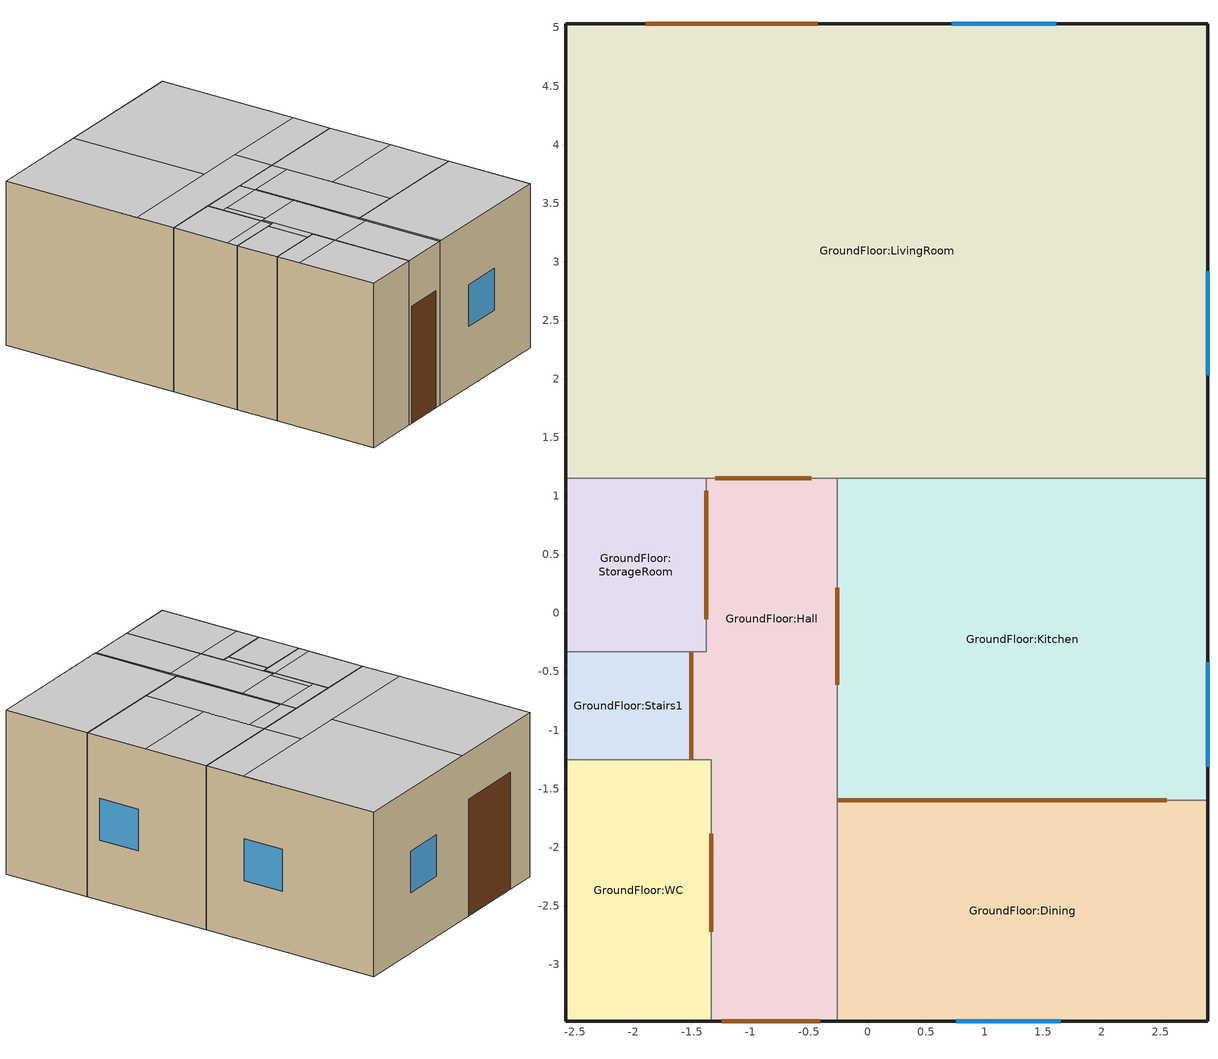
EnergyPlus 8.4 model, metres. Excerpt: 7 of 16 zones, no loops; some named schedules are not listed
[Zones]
GroundFloor:Stairs1
 floor ground (Copy of Corby_(Floor) Ground Floor_NO tiles(carpet)_UKCODELEVEL3): -1.51,-1.25 -2.58,-1.25 -2.58,-0.33 -1.51,-0.33 z0
 wall outside (Copy of Corby_External Walls_UKCODELEVEL3): -2.58,-0.33 -2.58,-1.25 z0:3.5
 wall to GroundFloor:Hall (Corby_Partition First Floor): -1.51,-1.25 -1.51,-0.33 z0:3.5
 wall to GroundFloor:StorageRoom (Corby_Partition First Floor): -1.51,-0.33 -2.58,-0.33 z0:3.5
 wall to GroundFloor:WC (Corby_Partition First Floor): -2.58,-1.25 -1.51,-1.25 z0:3.5
 door inside (IRTSurface): -1.51,-1.25 -1.51,-0.33 z0:3.5
 ceiling to FirstFloor:CupXD (Copy of Corby_(Floor) Ground Floor_NO tiles(carpet)_Internal_UKCODELEVEL3_Reversed): -2.58,-1.25 -1.51,-1.25 -1.51,-0.33 -2.58,-0.33 z3.5
GroundFloor:Hall
 floor ground (Copy of Corby_(Floor) Ground Floor_NO tiles(carpet)_UKCODELEVEL3): -1.38,-1.25 -1.51,-1.25 -1.51,-0.33 -1.38,-0.33 z0; -0.26,-3.49 -1.33,-3.49 -1.33,-1.25 -0.26,-1.25 z0; -0.26,-1.25 -1.38,-1.25 -1.38,1.15 -0.26,1.15 z0
 wall outside (Copy of Corby_External Walls_UKCODELEVEL3): -1.33,-3.49 -0.26,-3.49 z0:3.5
 wall to GroundFloor:Kitchen (Corby_Partition First Floor): -0.26,-1.6 -0.26,1.15 z0:3.5
 wall to GroundFloor:LivingRoom (Project partition_Rev): -0.26,1.15 -1.38,1.15 z0:3.5
 wall to GroundFloor:StorageRoom (Corby_Partition First Floor): -1.38,1.15 -1.38,-0.33 -1.51,-0.33 z0:3.5
 wall to GroundFloor:WC (Corby_Partition First Floor): -1.51,-1.25 -1.33,-1.25 -1.33,-3.49 z0:3.5
 wall to GroundFloor:Dining (Corby_Partition First Floor): -0.26,-3.49 -0.26,-1.6 z0:3.5
 door inside (Corby_Internal Doors): -0.26,-0.61 -0.26,0.22 / -0.48,1.15 -1.3,1.15 / -1.33,-1.88 -1.33,-2.72 z0:2.5; -1.38,1.04 -1.38,-0.05 z0:2
 door (Corby_External Front Door): -1.25,-3.49 -0.41,-3.49 z0:2.5
 ceiling to FirstFloor:Stairs2 (Copy of Corby_(Floor) Ground Floor_NO tiles(carpet)_Internal_UKCODELEVEL3_Reversed): -1.38,-0.09 -1.24,-0.09 -1.24,0.8 -1.38,0.8 z3.5; -1.38,0.8 -0.26,0.8 -0.26,1.15 -1.38,1.15 z3.5
 ceiling to FirstFloor:AXC (Copy of Corby_(Floor) Ground Floor_NO tiles(carpet)_Internal_UKCODELEVEL3_Reversed): -1.24,-0.09 -0.26,-0.09 -0.26,0.8 -1.24,0.8 z3.5
 ceiling to FirstFloor:CupXD (Copy of Corby_(Floor) Ground Floor_NO tiles(carpet)_Internal_UKCODELEVEL3_Reversed): -1.51,-1.25 -1.33,-1.25 -1.33,-0.33 -1.51,-0.33 z3.5; -1.33,-1.76 -0.26,-1.76 -0.26,-0.09 -1.33,-0.09 z3.5
 ceiling to FirstFloor:EnSuite (Copy of Corby_(Floor) Ground Floor_NO tiles(carpet)_Internal_UKCODELEVEL3_Reversed): -1.33,-3.49 -0.26,-3.49 -0.26,-1.76 -1.33,-1.76 z3.5
GroundFloor:StorageRoom
 floor ground (Copy of Corby_(Floor) Ground Floor_NO tiles(carpet)_UKCODELEVEL3): -1.38,-0.33 -2.58,-0.33 -2.58,1.15 -1.38,1.15 z0
 wall outside (Copy of Corby_External Walls_UKCODELEVEL3): -2.58,1.15 -2.58,-0.33 z0:3.5
 wall to GroundFloor:LivingRoom (Project partition_Rev): -1.38,1.15 -2.58,1.15 z0:3.5
 ceiling to FirstFloor:Stairs2 (Copy of Corby_(Floor) Ground Floor_NO tiles(carpet)_Internal_UKCODELEVEL3_Reversed): -2.58,-0.09 -1.38,-0.09 -1.38,1.15 -2.58,1.15 z3.5
 ceiling to FirstFloor:CupXD (Copy of Corby_(Floor) Ground Floor_NO tiles(carpet)_Internal_UKCODELEVEL3_Reversed): -2.58,-0.33 -1.38,-0.33 -1.38,-0.09 -2.58,-0.09 z3.5
GroundFloor:WC
 floor ground (Copy of Corby_(Floor) Ground Floor_NO tiles(carpet)_UKCODELEVEL3): -1.33,-3.49 -2.58,-3.49 -2.58,-1.25 -1.33,-1.25 z0
 wall outside (Copy of Corby_External Walls_UKCODELEVEL3): -2.58,-1.25 -2.58,-3.49 -1.33,-3.49 z0:3.5
 ceiling to FirstFloor:CupXD (Copy of Corby_(Floor) Ground Floor_NO tiles(carpet)_Internal_UKCODELEVEL3_Reversed): -2.58,-1.76 -1.33,-1.76 -1.33,-1.25 -2.58,-1.25 z3.5
 ceiling to FirstFloor:EnSuite (Copy of Corby_(Floor) Ground Floor_NO tiles(carpet)_Internal_UKCODELEVEL3_Reversed): -2.58,-3.49 -1.33,-3.49 -1.33,-1.76 -2.58,-1.76 z3.5
GroundFloor:Kitchen
 floor ground (Copy of Corby_(Floor) Ground Floor_tiles_UKCODELEVEL3): 2.91,-1.6 -0.26,-1.6 -0.26,1.15 2.91,1.15 z0
 wall outside (Copy of Corby_External Walls_UKCODELEVEL3): 2.91,-1.6 2.91,1.15 z0:3.5
 wall to GroundFloor:LivingRoom (Corby_Partition First Floor_Rev): 2.91,1.15 -0.26,1.15 z0:3.5
 wall to GroundFloor:Dining (Corby_Partition First Floor): -0.26,-1.6 2.91,-1.6 z0:3.5
 window (1001): 2.91,-1.31 2.91,-0.42 z1.28:2.18
 door inside (IRTSurface): -0.26,-1.6 2.55,-1.6 z0:3.5
 ceiling to FirstFloor:Stairs2 (Copy of Corby_(Floor) Ground Floor_NO tiles(carpet)_Internal_UKCODELEVEL3_Reversed): -0.26,0.8 0.86,0.8 0.86,1.15 -0.26,1.15 z3.5
 ceiling to FirstFloor:Bedroom1 (Copy of Corby_(Floor) Ground Floor_NO tiles(carpet)_Internal_UKCODELEVEL3_Reversed): 0.87,-1.6 2.91,-1.6 2.91,-0.26 0.87,-0.25 z3.5; -0.22,-1.6 0.87,-1.6 0.86,0.8 -0.22,0.8 z3.5
 ceiling to FirstFloor:Bathroom (Copy of Corby_(Floor) Ground Floor_NO tiles(carpet)_Internal_UKCODELEVEL3_Reversed): 0.87,-0.25 2.91,-0.26 2.91,1.15 0.86,1.15 z3.5
 ceiling to FirstFloor:CupXD (Copy of Corby_(Floor) Ground Floor_NO tiles(carpet)_Internal_UKCODELEVEL3_Reversed): -0.26,-1.6 -0.22,-1.6 -0.22,-0.09 -0.26,-0.09 z3.5
GroundFloor:LivingRoom
 floor ground (Copy of Corby_(Floor) Ground Floor_NO tiles(carpet)_UKCODELEVEL3): 2.91,1.15 -2.58,1.15 -2.58,5.03 2.91,5.03 z0
 wall outside (Copy of Corby_External Walls_UKCODELEVEL3): 2.91,1.15 2.91,5.03 -2.58,5.03 z0:3.5
 wall outside (Corby_External Walls): -2.58,5.03 -2.58,1.15 z0:3.5
 window (1001): 2.91,2.03 2.91,2.92 z1.28:2.17; 1.61,5.03 0.72,5.03 z1.29:2.17
 door (Corby_External Back Door): -0.42,5.03 -1.89,5.03 z0:2.49
 ceiling to FirstFloor:Stairs2 (Copy of Corby_(Floor) Ground Floor_NO tiles(carpet)_Internal_UKCODELEVEL3_Reversed): -2.58,1.15 0.86,1.15 0.86,2 -2.58,2 z3.5
 ceiling to FirstFloor:Bathroom (Copy of Corby_(Floor) Ground Floor_NO tiles(carpet)_Internal_UKCODELEVEL3_Reversed): 0.86,1.15 2.91,1.15 2.91,2 0.86,2 z3.5
 ceiling to FirstFloor:Bedroom3 (Copy of Corby_(Floor) Ground Floor_NO tiles(carpet)_Internal_UKCODELEVEL3_Reversed): -2.58,2 -0.21,2 -0.21,5.03 -2.58,5.03 z3.5
 ceiling to FirstFloor:Bedroom2 (Copy of Corby_(Floor) Ground Floor_NO tiles(carpet)_Internal_UKCODELEVEL3_Reversed): -0.21,2 2.91,2 2.91,5.03 -0.21,5.03 z3.5
GroundFloor:Dining
 floor ground (Copy of Corby_(Floor) Ground Floor_NO tiles(carpet)_UKCODELEVEL3): 2.91,-3.49 -0.26,-3.49 -0.26,-1.6 2.91,-1.6 z0
 wall outside (Copy of Corby_External Walls_UKCODELEVEL3): -0.26,-3.49 2.91,-3.49 2.91,-1.6 z0:3.5
 window (1002): 0.76,-3.49 1.65,-3.49 z1.29:2.18
 ceiling to FirstFloor:Bedroom1 (Copy of Corby_(Floor) Ground Floor_NO tiles(carpet)_Internal_UKCODELEVEL3_Reversed): -0.21,-3.49 2.91,-3.49 2.91,-1.6 -0.22,-1.6 z3.5
 ceiling to FirstFloor:EnSuite (Copy of Corby_(Floor) Ground Floor_NO tiles(carpet)_Internal_UKCODELEVEL3_Reversed): -0.26,-3.49 -0.21,-3.49 -0.22,-1.76 -0.26,-1.76 z3.5
[Building]
Building: North Axis {deg}=135; Terrain=Suburbs; Loads Convergence Tolerance Value=0.04; Temperature Convergence Tolerance Value {deltaC}=0.4; Solar Distribution=FullExterior; Maximum Number of Warmup Days=25; Minimum Number of Warmup Days=6
[Site:Location]
Corby Project: Latitude {deg}=53; Longitude {deg}=-1.25; Time Zone {hr}=0; Elevation {m}=117
[SizingPeriod:DesignDay] Day of Month=15; Humidity Condition Type=WetBulb; Barometric Pressure {Pa}=99927.3; Wind Direction {deg}=0; Rain Indicator=No; Snow Indicator=No
Name | Month | Day Type | Maximum Dry-Bulb Temperature {C} | Daily Dry-Bulb Temperature Range {deltaC} | Wetbulb or DewPoint at Maximum Dry-Bulb {C} | Wind Speed {m/s} | Daylight Saving Time Indicator | Sky Clearness
Summer Design Day in Corby Project Jul | 7 | SummerDesignDay | 26.1 | 8.9 | 18.2 | 0 | Yes | 0.98
Winter Design Day in Corby Project | 1 | WinterDesignDay | -4.2 | 0 | -4.2 | 12.8 | No | 0
[Site:GroundTemperature:BuildingSurface]
15, 15, 15, 15, 15, 15, 15, 15, 15, 15, 15, 15
[Site:GroundTemperature:FCfactorMethod]
January Ground Temperature {C}=6.2; February Ground Temperature {C}=4.12; March Ground Temperature {C}=3.56; April Ground Temperature {C}=4.05; May Ground Temperature {C}=6.86; June Ground Temperature {C}=10; July Ground Temperature {C}=12.96; August Ground Temperature {C}=15.1; September Ground Temperature {C}=15.73; October Ground Temperature {C}=14.72; November Ground Temperature {C}=12.3; December Ground Temperature {C}=9.24
[Site:GroundTemperature:Shallow]
15, 15, 15, 15, 15, 15, 15, 15, 15, 15, 15, 15
[Site:GroundTemperature:Deep]
15, 15, 15, 15, 15, 15, 15, 15, 15, 15, 15, 15
[Site:GroundReflectance]
0.2, 0.2, 0.2, 0.2, 0.2, 0.2, 0.2, 0.2, 0.2, 0.2, 0.2, 0.2
[Site:GroundReflectance:SnowModifier]
1, 1
[Site:WaterMainsTemperature]
Calculation Method=Correlation; Annual Average Outdoor Air Temperature {C}=10; Maximum Difference In Monthly Average Outdoor Air Temperatures {deltaC}=20
[Material] Roughness=Rough
Name | Thickness {m} | Conductivity {W/m-K} | Density {kg/m3} | Specific Heat {J/kg-K} | Thermal Absorptance | Solar Absorptance | Visible Absorptance
Earth common_0.2 | 0.2 | 1.28 | 1460 | 880 | 0.9 | 0.7 | 0.7
Concrete Block (Lightweight)_0.15 | 0.15 | 0.19 | 600 | 1000 | 0.9 | 0.6 | 0.6
Corby_Rubber EPDM_0.005 | 0.005 | 0.17 | 1180 | 1470 | 0.9 | 0.7 | 0.7
Corby_PUR Insulation Board_0.0627 | 0.0627 | 0.026 | 12 | 1030 | 0.9 | 0.7 | 0.7
Corby_Fibre Reinforced Screed_0.05 | 0.05 | 50 | 7800 | 502 | 0.9 | 0.7 | 0.7
Wilton Carpet_0.005 | 0.005 | 0.06 | 186.3 | 1360 | 0.9 | 0.6 | 0.6
Corby_PUR Insulation Board_0.0611 | 0.0611 | 0.026 | 12 | 1030 | 0.9 | 0.7 | 0.7
Plasterboard (wallboard)_0.0125 | 0.0125 | 0.21 | 900 | 1000 | 0.9 | 0.6 | 0.6
Stainless Steel_0.07 | 0.07 | 17 | 7900 | 1000 | 0.3 | 0.3 | 0.3
Min wool quilt 250 mm_0.025 | 0.025 | 0.04 | 12 | 1030 | 0.9 | 0.6 | 0.6
Corby_Brick Pier_0.1025 | 0.1025 | 0.96 | 650 | 2000 | 0.9 | 0.7 | 0.7
EPS Expanded Polystyrene (Heavyweight)_0.0704 | 0.0704 | 0.035 | 25 | 1400 | 0.9 | 0.6 | 0.6
Concrete 1800  kg/m3_0.1 | 0.1 | 1.13 | 1800 | 1000 | 0.9 | 0.6 | 0.6
Perlite Plastering_0.0125 | 0.0125 | 0.08 | 400 | 837 | 0.9 | 0.5 | 0.5
Gypsum Plasterboard_0.2 | 0.2 | 0.25 | 900 | 1000 | 0.9 | 0.5 | 0.5
Oak (Radial)_0.025 | 0.025 | 0.19 | 700 | 2390 | 0.9 | 0.78 | 0.78
Gypsum Plasterboard_0.025 | 0.025 | 0.25 | 900 | 1000 | 0.9 | 0.5 | 0.5
Painted Oak_0.05 | 0.05 | 0.19 | 700 | 2390 | 0.9 | 0.5 | 0.5
Corby_PUR Insulation Board_0.0646 | 0.0646 | 0.026 | 12 | 1030 | 0.9 | 0.7 | 0.7
Corby_Floor Tiles Milton Keynes_0.005 | 0.005 | 0.6 | 500 | 750 | 0.9 | 0.7 | 0.7
Glass - cellular sheet_0.02 | 0.02 | 0.048 | 140 | 840 | 0.9 | 0.6 | 0.6
EPS Expanded Polystyrene (Heavyweight)_0.15 | 0.15 | 0.035 | 25 | 1400 | 0.9 | 0.6 | 0.6
[Material:NoMass] Roughness=Rough; Thermal Absorptance=0.9; Solar Absorptance=0.7; Visible Absorptance=0.7
Name | Thermal Resistance {m2-K/W}
1_RVAL_2; 3_RVAL_7; 15_RVAL_2 | 0.17
1_RVAL_6; 3_RVAL_3; 12_RVAL_2; 15_RVAL_6 | 0.15
17_RVAL_2 | 0.18
[Material:InfraredTransparent]
IRTMaterial
[WindowMaterial:SimpleGlazingSystem]
Simple 1001: U-Factor {W/m2-K}=2.1; Solar Heat Gain Coefficient=0.687; Visible Transmittance=0.744
[WindowMaterial:Glazing] Optical Data Type=SpectralAverage; Thickness {m}=0.004; Front Side Solar Reflectance at Normal Incidence=0.075; Back Side Solar Reflectance at Normal Incidence=0.075; Front Side Visible Reflectance at Normal Incidence=0.081; Back Side Visible Reflectance at Normal Incidence=0.081; Infrared Transmittance at Normal Incidence=0; Front Side Infrared Hemispherical Emissivity=0.84; Conductivity {W/m-K}=1; Dirt Correction Factor for Solar and Visible Transmittance=1
Name | Solar Transmittance at Normal Incidence | Visible Transmittance at Normal Incidence | Back Side Infrared Hemispherical Emissivity
63 | 0.816 | 0.892 | 0.84
66 | 0.62 | 0.847 | 0.1
[WindowMaterial:Gas]
1017: Gas Type=Air; Thickness {m}=0.012
[Construction]
IRTSurface: IRTMaterial
Corby_Partition First Floor: Plasterboard (wallboard)_0.0125, Stainless Steel_0.07, Min wool quilt 250 mm_0.025, Plasterboard (wallboard)_0.0125
Corby_Partition First Floor_Rev: Plasterboard (wallboard)_0.0125, Min wool quilt 250 mm_0.025, Stainless Steel_0.07, Plasterboard (wallboard)_0.0125
Copy of Corby_External Walls_UKCODELEVEL3: Corby_Brick Pier_0.1025, EPS Expanded Polystyrene (Heavyweight)_0.0704, Concrete 1800  kg/m3_0.1, Perlite Plastering_0.0125, Gypsum Plasterboard_0.2
Corby_Internal Doors: Oak (Radial)_0.025
Project partition_Rev: Gypsum Plasterboard_0.025, 12_RVAL_2, Gypsum Plasterboard_0.025
Corby_External Front Door: Painted Oak_0.05
Corby_External Back Door: Glass - cellular sheet_0.02, 17_RVAL_2, Glass - cellular sheet_0.02
Corby_External Walls: Corby_Brick Pier_0.1025, EPS Expanded Polystyrene (Heavyweight)_0.15, Concrete 1800  kg/m3_0.1, Perlite Plastering_0.0125, Gypsum Plasterboard_0.2
1001: Simple 1001
1002: 63, 1017, 66
[Construction:InternalSource]
Copy of Corby_(Floor) Ground Floor_NO tiles(carpet)_UKCODELEVEL3: 7, 7, 2, 0.2, Earth common_0.2, 1_RVAL_2, Concrete Block (Lightweight)_0.15, Corby_Rubber EPDM_0.005, Corby_PUR Insulation Board_0.0627, 1_RVAL_6, Corby_Fibre Reinforced Screed_0.05, Wilton Carpet_0.005
Copy of Corby_(Floor) Ground Floor_NO tiles(carpet)_Internal_UKCODELEVEL3_Reversed: 1, 1, 2, 0.2, Wilton Carpet_0.005, Corby_Fibre Reinforced Screed_0.05, 3_RVAL_3, Corby_PUR Insulation Board_0.0611, Corby_Rubber EPDM_0.005, Concrete Block (Lightweight)_0.15, 3_RVAL_7, Earth common_0.2
Copy of Corby_(Floor) Ground Floor_tiles_UKCODELEVEL3: 7, 7, 2, 0.2, Earth common_0.2, 15_RVAL_2, Concrete Block (Lightweight)_0.15, Corby_Rubber EPDM_0.005, Corby_PUR Insulation Board_0.0646, 15_RVAL_6, Corby_Fibre Reinforced Screed_0.05, Corby_Floor Tiles Milton Keynes_0.005
[Zone] Type=1; Multiplier=1; Zone Inside Convection Algorithm=TARP
Name | Volume {m3} | Floor Area {m2}
GroundFloor:Stairs1 | 2.3316 | 0.6662
GroundFloor:Hall | 16.9099 | 4.8314
GroundFloor:Kitchen | 27.0988 | 7.7425
GroundFloor:StorageRoom | 4.4129 | 1.2608
GroundFloor:Dining | 15.1625 | 4.3321
GroundFloor:WC | 5.9172 | 1.6906
GroundFloor:LivingRoom | 59.1678 | 16.9051
[People] Number of People Calculation Method=People; Number of People=2; Fraction Radiant=0.3; Carbon Dioxide Generation Rate {m3/s-W}=3.82e-08; Enable ASHRAE 55 Comfort Warnings=Yes; Mean Radiant Temperature Calculation Type=ZoneAveraged; Work Efficiency Schedule=Work efficiency; Clothing Insulation Calculation Method=ClothingInsulationSchedule; Air Velocity Schedule=AirVelocitySchedule; Thermal Comfort Model 1 Type=Fanger; Thermal Comfort Model 2 Type=AdaptiveASH55; Thermal Comfort Model 3 Type=AdaptiveCEN15251
Name | Zone or ZoneList | Number of People Schedule | Sensible Heat Fraction | Activity Level Schedule | Clothing Insulation Schedule
People GroundFloor:Stairs1 | GroundFloor:Stairs1 | Dwell_DomCirculation_Occ | autocalculate | Activity Schedule 11560 | Clothing Schedule 11560
People GroundFloor:Hall | GroundFloor:Hall | Dwell_DomHall_Occ | AutoCalculate | Activity Schedule 11567 | Clothing Schedule 11567
People GroundFloor:Kitchen | GroundFloor:Kitchen | Dwell_DomKitchen_Occ | AutoCalculate | Activity Schedule 11579 | Clothing Schedule 11579
People GroundFloor:StorageRoom | GroundFloor:StorageRoom | Ware_WareStore_Occ | AutoCalculate | Activity Schedule 11586 | Clothing Schedule 11586
People GroundFloor:Dining | GroundFloor:Dining | Dwell_DomDining_Occ | AutoCalculate | Activity Schedule 11594 | Clothing Schedule 11594
People GroundFloor:WC | GroundFloor:WC | Dwell_DomToilet_Occ | AutoCalculate | Activity Schedule 11601 | Clothing Schedule 11601
People GroundFloor:LivingRoom | GroundFloor:LivingRoom | Dwell_DomLounge_Occ | AutoCalculate | Activity Schedule 11609 | Clothing Schedule 11609
[Lights] Design Level Calculation Method=LightingLevel; Return Air Fraction=0; Fraction Radiant=0; Fraction Visible=0.18; Fraction Replaceable=1
Name | Zone or ZoneList | Schedule | Lighting Level {W}
GroundFloor:Stairs1 General lighting 1 | GroundFloor:Stairs1 | Dwell_DomCirculation_Light | 12
GroundFloor:Hall General lighting 1 | GroundFloor:Hall | Dwell_DomCirculation_Light | 24
GroundFloor:Kitchen General lighting 1 | GroundFloor:Kitchen | Dwell_DomKitchen_Light | 48
GroundFloor:StorageRoom General lighting 1 | GroundFloor:StorageRoom | Ware_WareStore_Light | 12
GroundFloor:Dining General lighting 1 | GroundFloor:Dining | Dwell_DomDining_Light | 36
GroundFloor:WC General lighting 1 | GroundFloor:WC | Dwell_DomBath_Light | 12
GroundFloor:LivingRoom General lighting 1 | GroundFloor:LivingRoom | Dwell_DomLounge_Light | 36
[ElectricEquipment] Design Level Calculation Method=EquipmentLevel; Fraction Lost=0
Name | Zone or ZoneList | Schedule | Design Level {W} | Fraction Latent | Fraction Radiant
GroundFloor:Kitchen CK gain 2 | GroundFloor:Kitchen | Dwell_DomKitchen_EH_Corby_Oven | 293 | 0 | 0
GroundFloor:Kitchen CK gain 3 | GroundFloor:Kitchen | Dwell_DomKitchen_EH_Corby_Fridge/Freezer | 22.29 | 0 | 0
GroundFloor:Kitchen CK gain 4 | GroundFloor:Kitchen | Dwell_DomKitchen_EH_Corby_Kettle | 12 | 0.67 | 0.33
GroundFloor:Kitchen CK gain 5 | GroundFloor:Kitchen | Dwell_DomKitchen_EH_Corby_Toaster | 1310 | 0.88 | 0.12
GroundFloor:Kitchen CK gain 6 | GroundFloor:Kitchen | Dwell_DomKitchen_EH_Corby_Microwave | 600 | 0 | 0
GroundFloor:Kitchen CK gain 7 | GroundFloor:Kitchen | Dwell_DomKitchen_EH_Corby_WashingMachine | 815.23 | 0 | 0
GroundFloor:Kitchen CK gain 8 | GroundFloor:Kitchen | Dwell_DomKitchen_EH_Corby_Hob | 620 | 0 | 0
GroundFloor:LivingRoom MI gain 2 | GroundFloor:LivingRoom | Dwell_DomLounge_EH_Corby_Laptop | 50 | 0 | 0
GroundFloor:LivingRoom MI gain 3 | GroundFloor:LivingRoom | Dwell_DomLounge_EH_Corby_TV | 48.28 | 0 | 0
GroundFloor:LivingRoom MI gain 4 | GroundFloor:LivingRoom | Dwell_DomLounge_EH_Corby_DVD | 13.24 | 0 | 0
[ZoneInfiltration:DesignFlowRate] Schedule=On 24/7; Constant Term Coefficient=0.606; Temperature Term Coefficient=0.03636; Velocity Term Coefficient=0.1177; Velocity Squared Term Coefficient=0
Name | Zone or ZoneList | Design Flow Rate Calculation Method | Design Flow Rate {m3/s}
GroundFloor:Stairs1 | GroundFloor:Stairs1 | Flow/Zone | 0.00025
GroundFloor:Hall Infiltration | GroundFloor:Hall | Flow/zone | 0.000292
GroundFloor:Kitchen Infiltration | GroundFloor:Kitchen | Flow/zone | 0.000748
GroundFloor:StorageRoom Infiltration | GroundFloor:StorageRoom | Flow/zone | 0.000404
GroundFloor:Dining Infiltration | GroundFloor:Dining | Flow/zone | 0.002064
GroundFloor:WC Infiltration | GroundFloor:WC | Flow/zone | 0.001422
GroundFloor:LivingRoom Infiltration | GroundFloor:LivingRoom | Flow/zone | 0.00541
[ZoneVentilation:DesignFlowRate] Fan Pressure Rise {Pa}=0; Fan Total Efficiency=1; Constant Term Coefficient=1; Temperature Term Coefficient=0; Velocity Term Coefficient=0; Velocity Squared Term Coefficient=0; Minimum Indoor Temperature {C}=-100; Maximum Indoor Temperature {C}=100; Delta Temperature {deltaC}=2; Minimum Outdoor Temperature {C}=-100; Maximum Outdoor Temperature {C}=100; Maximum Wind Speed {m/s}=40
Name | Zone or ZoneList | Schedule | Design Flow Rate Calculation Method | Design Flow Rate {m3/s} | Ventilation Type
GroundFloor:Hall Nat Vent | GroundFloor:Hall | Dwell_DomCirculation_Occ | Flow/Zone | 0.002349 | Natural
GroundFloor:Kitchen Nat Vent | GroundFloor:Kitchen | Dwell_DomKitchen_Occ | Flow/zone | 0.004516 | NATURAL
GroundFloor:Dining Nat Vent | GroundFloor:Dining | Dwell_DomDining_Occ | Flow/zone | 0.002106 | NATURAL
GroundFloor:WC Nat Vent | GroundFloor:WC | Dwell_DomToilet_Occ | Flow/zone | 0.000986 | NATURAL
GroundFloor:LivingRoom Nat Vent | GroundFloor:LivingRoom | Dwell_DomLounge_Occ | Flow/zone | 0.008218 | NATURAL
[EnergyManagementSystem:Sensor]
Name | Output:Variable or Output:Meter Index Key | Output:Variable or Output:Meter
Running_Average_Outdoor_Air_Temperature | People GroundFloor:Stairs1 | Zone Thermal Comfort CEN 15251 Adaptive Model Running Average Outdoor Air Temperature
GroundFloor_Stairs1_People_Gains | GroundFloor:Stairs1 | Zone People Sensible Heating Rate
GroundFloor_Stairs1_Op_Temp | GroundFloor:Stairs1 | Zone Operative Temperature
GroundFloor_StorageRoom_People_Gains | GroundFloor:StorageRoom | Zone People Sensible Heating Rate
GroundFloor_StorageRoom_Op_Temp | GroundFloor:StorageRoom | Zone Operative Temperature
[EnergyManagementSystem:ProgramCallingManager]
CIBSE_TM52_Reports: EndOfZoneTimestepBeforeZoneReporting; CIBSE_TM52_Reports
